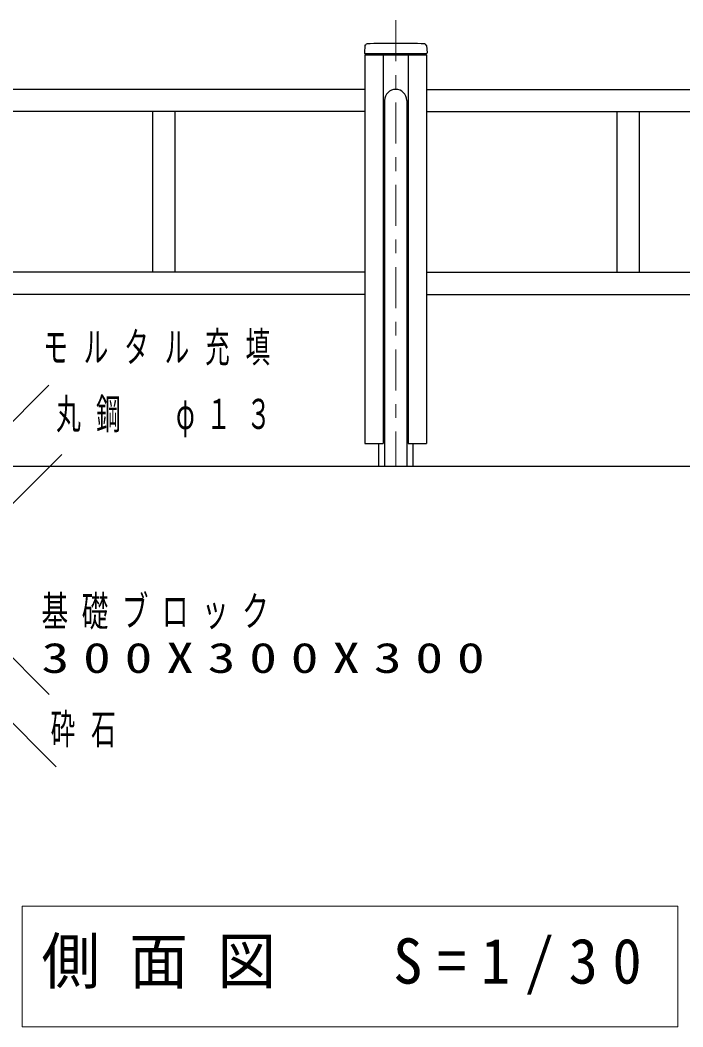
# Model space of a CAD drawing. Units: millimetres on the paper, scale 1:30. Extents: x -610 to 0, y 0 to 257.
# Drawn here: x -113.7 to -65.3, y 53.7 to 127.1 of the extents above; entities that cross this region are included whole.
import ezdxf

# ---------------------------------------------------------------- set-up
doc = ezdxf.new("R2010")
doc.units = ezdxf.units.MM
doc.linetypes.add('USER2', pattern=[6, 3, -1, 1, -1])
doc.layers.add('1_30', color=7, linetype='Continuous', lineweight=13)
doc.styles.add('ＭＳ ゴシック', font='')
doc.styles.get('ＭＳ ゴシック').set_extended_font_data('MS Gothic')

msp = doc.modelspace()

# ---------------------------------------------------------------- linework, layer by layer
at = {"layer": '1_30', "linetype": 'USER2'}
msp.add_line((-86.259, 127.128), (-86.259, 94.601), dxfattribs=at)
at = {"layer": '1_30', "color": 3, "lineweight": 25}
for p, q in [((-88.511, 125.273), (-88.543, 124.736)), ((-84.008, 125.273), (-83.976, 124.736)), ((-88.509, 124.701), (-84.009, 124.701)), ((-88.509, 124.601), (-87.176, 124.601)), ((-88.509, 124.601), (-88.509, 96.267)), ((-87.176, 124.601), (-85.343, 124.601)), ((-87.176, 124.601), (-87.176, 96.267)), ((-85.343, 124.601), (-84.009, 124.601)), ((-85.343, 124.601), (-85.343, 96.267)), ((-84.009, 124.601), (-84.009, 96.267)), ((-88.509, 122.077), (-120.676, 122.077)), ((-84.009, 122.077), (-51.843, 122.077)), ((-87.069, 121.267), (-87.069, 94.601)), ((-85.449, 121.267), (-85.449, 94.601)), ((-88.509, 120.457), (-120.676, 120.457)), ((-104, 120.457), (-104, 108.744)), ((-102.38, 120.457), (-102.38, 108.744)), ((-84.009, 120.457), (-51.843, 120.457)), ((-70.139, 120.457), (-70.139, 108.744)), ((-68.519, 120.457), (-68.519, 108.744)), ((-88.509, 108.744), (-120.676, 108.744)), ((-84.009, 108.744), (-51.843, 108.744)), ((-88.509, 107.124), (-120.676, 107.124)), ((-84.009, 107.124), (-51.843, 107.124)), ((-88.509, 96.267), (-87.176, 96.267)), ((-87.509, 96.267), (-87.509, 94.601)), ((-85.343, 96.267), (-84.009, 96.267)), ((-85.009, 96.267), (-85.009, 94.601)), ((-121.676, 94.601), (-42.635, 94.601))]:
    msp.add_line(p, q, dxfattribs=at)
at = {"layer": '1_30'}
for p, q in [((-120.807, 91.267), (-111.555, 100.52)), ((-121.259, 84.817), (-110.607, 95.47)), ((-117.926, 84.358), (-111.539, 77.971)), ((-116.286, 77.961), (-111.013, 72.688)), ((-113.493, 62.534), (-113.493, 53.734)), ((-65.693, 62.534), (-113.493, 62.534)), ((-65.693, 53.734), (-65.693, 62.534)), ((-113.493, 53.734), (-65.693, 53.734))]:
    msp.add_line(p, q, dxfattribs=at)
at = {"layer": '1_30', "color": 3, "lineweight": 25}
for centre, radius, start, end in [((-88.478, 125.271), 0.0333, 103.17957, 177.13406), ((-88.508, 125.401), 0.1, 283.17957, 345.91639), ((-88.379, 125.368), 0.0333, 91.75427, 165.91639), ((-86.259, 56.175), 69.259, 88.24573, 91.75427), ((-84.14, 125.368), 0.0333, 14.08361, 88.24573), ((-84.011, 125.401), 0.1, 194.08361, 256.82043), ((-84.041, 125.271), 0.0333, 2.86594, 76.82043), ((-88.509, 124.734), 0.0333, 177.13406, 270), ((-84.009, 124.734), 0.0333, 270, 2.86594), ((-86.259, 121.267), 0.81, 0, 180)]:
    msp.add_arc(centre, radius, start, end, dxfattribs=at)

# ---------------------------------------------------------------- texts
at = {"layer": '1_30', "attachment_point": 4, "style": 'ＭＳ ゴシック'}
for s, insert, char_height in [('\\T1.64;\\W0.6;モルタル充填', (-111.971, 103.17), 2.199), ('\\T1.62;\\W0.6;丸鋼\u3000φ１３', (-111.027, 98.12), 2.199), ('\\T1.5;\\W0.65;基礎ブロック', (-112.089, 83.921), 2.199), ('\\T1.5;\\W1.35;300X300X300', (-112.089, 80.621), 2.199), ('\\T1.64;\\W0.6;砕石', (-111.429, 75.338), 2.199), ('\\T1.5;\\W0.95;側面図\u3000S=1/30', (-112.093, 58.134), 3.299)]:
    msp.add_mtext(s, dxfattribs=dict(at, insert=insert, char_height=char_height))

doc.saveas('drawing.dxf')
